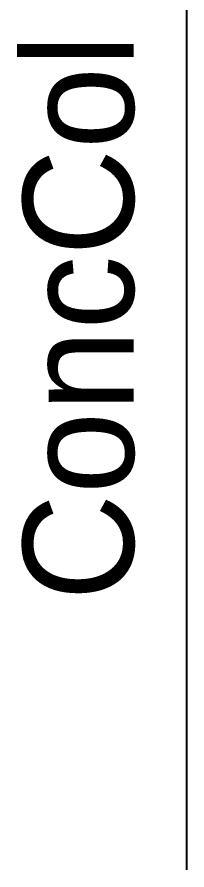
# Model space of a CAD drawing. Extents: x -38 to 2998, y -195 to 11529.
# Drawn here: x 393.76 to 402.96, y 48 to 94.31 of the extents above; entities that cross this region are included whole.
import ezdxf
from ezdxf.enums import TextEntityAlignment as Align

# ---------------------------------------------------------------- set-up
doc = ezdxf.new("R2010")
doc.units = 0
doc.header["$MEASUREMENT"] = 0
doc.layers.add('CENTERLINES', color=7, linetype='CONTINUOUS')
doc.layers.add('TEXT', color=5, linetype='CONTINUOUS')

msp = doc.modelspace()

# ---------------------------------------------------------------- linework, layer by layer
at = {"layer": 'CENTERLINES', "color": 0, "linetype": 'CONTINUOUS'}
for q in [(402.96, 192), (402.96, 180), (402.96, 180), (402.96, 180), (402.96, 108)]:
    msp.add_line((402.96, 48), q, dxfattribs=at)

# ---------------------------------------------------------------- texts
at = {"layer": 'TEXT', "color": 0}
msp.add_text('ConcCol', height=6, rotation=90, dxfattribs=at).set_placement((396.96, 78), align=Align.MIDDLE)

doc.saveas('drawing.dxf')
